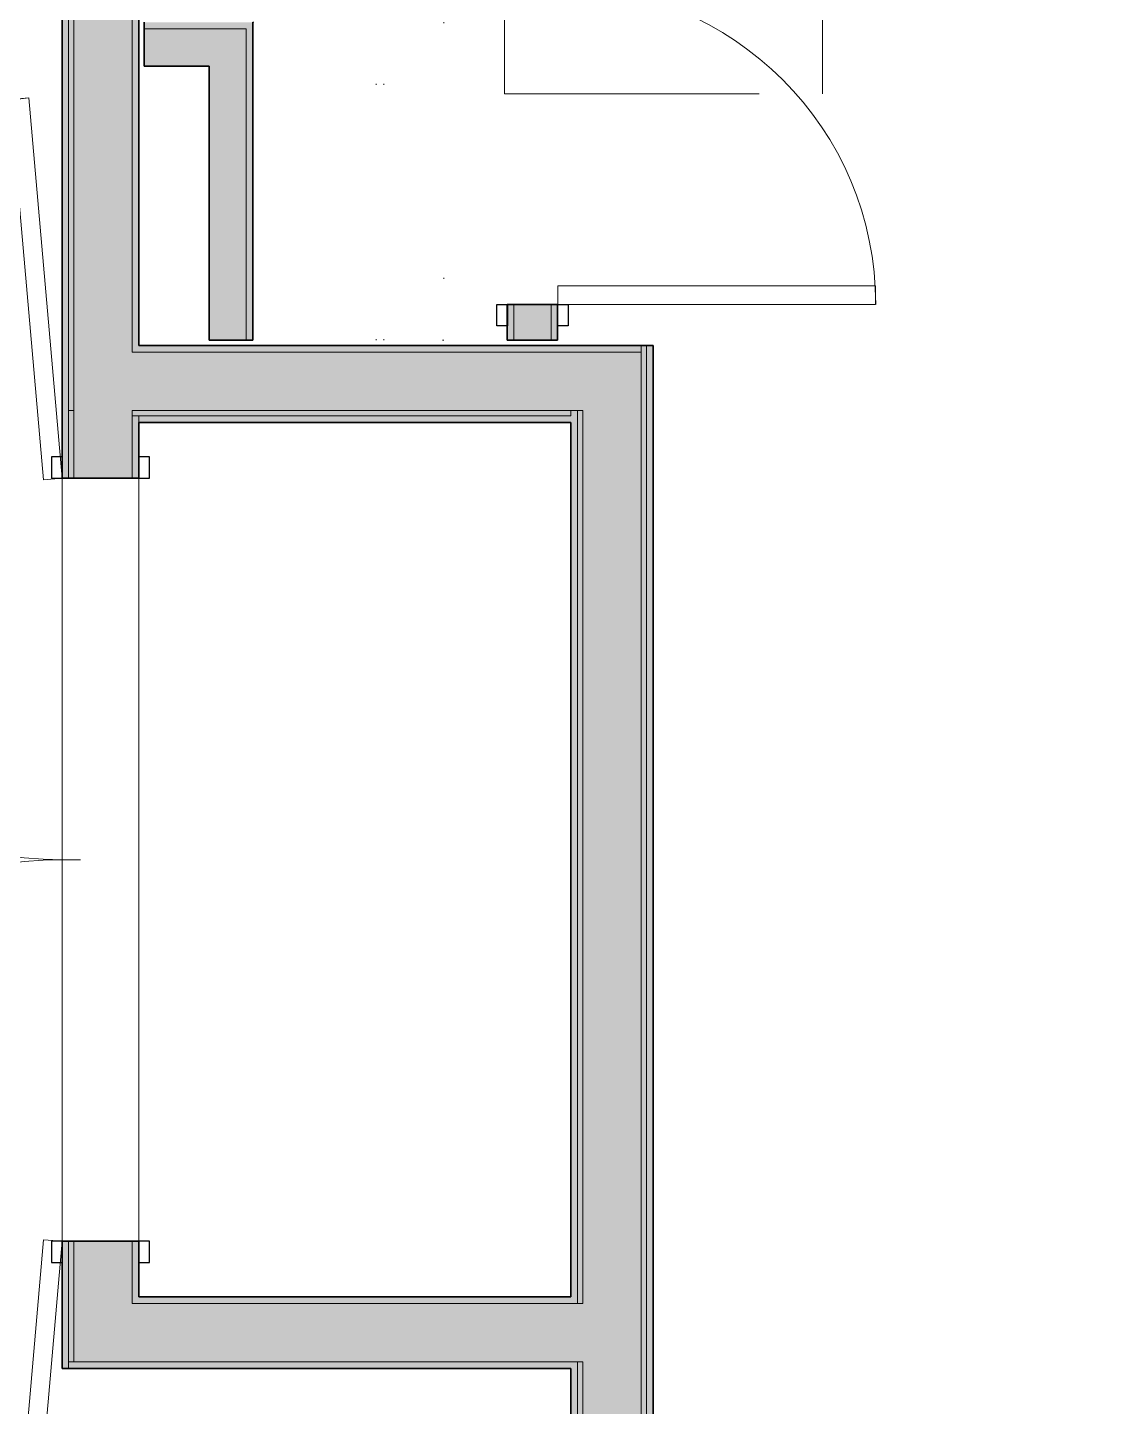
# Model space of a CAD drawing. Header units: inches. Extents: x 6 to 8416, y -388 to 6104.
# Drawn here: x 7645.9 to 7746.6, y 478.9 to 608.9 of the extents above; entities that cross this region are included whole.
import ezdxf

# ---------------------------------------------------------------- set-up
doc = ezdxf.new("R2010")
doc.units = ezdxf.units.IN
doc.header["$MEASUREMENT"] = 0
doc.linetypes.add('Dot 1_16_', pattern=[24, 0, -24])
doc.linetypes.add('Hidden 1_16_', pattern=[36, 24, -12])
for name, color, linetype, lineweight in [('A-DOOR', 31, 'Continuous', 18), ('A-DOOR-FRAM', 31, 'Continuous', 25), ('A-GENM', 13, 'Continuous', 18), ('A-ROOM', 32, 'Continuous', 13), ('A-WALL', 113, 'Continuous', 25), ('A-WALL-PATT', 111, 'Continuous', 35), ('I-WALL', 2, 'Continuous', 25), ('Q-CASE', 31, 'Continuous', 18)]:
    doc.layers.add(name, color=color, linetype=linetype, lineweight=lineweight)

# ---------------------------------------------------------------- blocks, each defined once
blk = doc.blocks.new('Double-Flush-ICC ADA-AM - 72_ x 84_-20-17644370-LEVEL 3 - PLAN Copy 1 Copy 1')
at = {"layer": 'A-DOOR'}
for p, q in [((-35.85, 5.37), (-71.71, 8.51)), ((35.85, 5.37), (71.71, 8.51)), ((71.71, 8.51), (71.86, 6.76)), ((-36, 3.62), (-71.86, 6.76)), ((36, 3.62), (71.86, 6.76)), ((-35.85, 5.37), (-36, 3.62)), ((35.85, 5.37), (36, 3.62)), ((0, 3.62), (0, 1.87))]:
    blk.add_line(p, q, dxfattribs=at)
at = {"layer": 'A-DOOR', "lineweight": 9}
for centre, start, end in [((-36, 3.62), 360, 175), ((36, 3.62), 5, 180)]:
    blk.add_arc(centre, 36, start, end, dxfattribs=at)
at = {"layer": 'A-DOOR-FRAM'}
for p, q in [((-36, 4.63), (-38, 4.63)), ((-38, 4.63), (-38, 3.62)), ((-36, 3.62), (-36, 4.63)), ((38, 4.63), (36, 4.63)), ((36, 4.63), (36, 3.62)), ((38, 3.62), (38, 4.63)), ((-38, 3.62), (-36, 3.62)), ((36, 3.62), (38, 3.62)), ((-36, -3.62), (-38, -3.62)), ((-38, -3.62), (-38, -4.62)), ((-36, -4.62), (-36, -3.62)), ((38, -3.62), (36, -3.62)), ((36, -3.62), (36, -4.62)), ((38, -4.62), (38, -3.62)), ((-38, -4.62), (-36, -4.62)), ((36, -4.62), (38, -4.62))]:
    blk.add_line(p, q, dxfattribs=at)
blk = doc.blocks.new('z Nested Clearance-Rectangle-AM - Clearance-V748-LEVEL 3 - PLAN Copy 1 Copy 1')
at = {"layer": 'A-GENM', "linetype": 'Hidden 1_16_', "lineweight": 9}
for p, q in [((15, 48), (-15, 48)), ((-15, 48), (-15, 0)), ((15, 37.5), (15, 48)), ((15, 10.5), (15, 37.5)), ((15, 7.88), (15, 10.5)), ((15, 5.88), (15, 7.88)), ((15, 4.67), (15, 5.88)), ((15, 0), (15, 4.5)), ((-15, 0), (10, 0)), ((10, 0), (10.52, 0)), ((10.62, 0), (15, 0))]:
    blk.add_line(p, q, dxfattribs=at)
blk = doc.blocks.new('Unit-Double-Louver-ICC ADA-AM - 60_ x 84_-BL-NR _U-L4 _ LOUVER_LAUNDRY_-5891981-LEVEL 3 - PLAN Copy 1 Copy 1')
at = {"layer": 'A-DOOR'}
for p, q in [((-6, -2.38), (-6, -0.62)), ((-36, -2.38), (-36, -32.37)), ((-34.25, -2.38), (-36, -2.38)), ((-34.25, -2.38), (-34.25, -32.37)), ((22.25, -2.38), (24, -2.38)), ((22.25, -2.38), (22.25, -32.37)), ((24, -2.38), (24, -32.37)), ((-34.25, -32.37), (-36, -32.37)), ((22.25, -32.37), (24, -32.37))]:
    blk.add_line(p, q, dxfattribs=at)
at = {"layer": 'A-DOOR', "lineweight": 9}
for centre, start, end in [((-36, -2.38), 270, 0), ((24, -2.38), 180, 270)]:
    blk.add_arc(centre, 30, start, end, dxfattribs=at)
at = {"layer": 'A-DOOR-FRAM'}
for p, q in [((-38, 2.37), (-38, 3.37)), ((-38, 3.37), (-36, 3.37)), ((-36, 3.37), (-36, 2.37)), ((24, 2.37), (24, 3.37)), ((24, 3.37), (26, 3.37)), ((26, 3.37), (26, 2.37)), ((-36, 2.37), (-38, 2.37)), ((26, 2.37), (24, 2.37)), ((-38, -2.38), (-36, -2.38)), ((-38, -3.38), (-38, -2.38)), ((-36, -2.38), (-36, -3.38)), ((24, -2.38), (26, -2.38)), ((24, -3.38), (24, -2.38)), ((26, -2.38), (26, -3.38)), ((-36, -3.38), (-38, -3.38)), ((26, -3.38), (24, -3.38))]:
    blk.add_line(p, q, dxfattribs=at)
at = {"layer": 'A-DOOR-FRAM', "lineweight": 18}
for p, q in [((-38, 3.37), (-36, 3.37)), ((-38, 3.37), (-38, 2.37)), ((-36, 3.37), (-36, 2.37)), ((24, 3.37), (26, 3.37)), ((24, 3.37), (24, 2.37)), ((26, 3.37), (26, 2.37)), ((-36, 2.37), (-38, 2.37)), ((26, 2.37), (24, 2.37)), ((-38, -3.38), (-38, -2.38)), ((-38, -2.38), (-36, -2.38)), ((-36, -3.38), (-36, -2.38)), ((24, -3.38), (24, -2.38)), ((24, -2.38), (26, -2.38)), ((26, -3.38), (26, -2.38)), ((-36, -3.38), (-38, -3.38)), ((26, -3.38), (24, -3.38))]:
    blk.add_line(p, q, dxfattribs=at)
blk = doc.blocks.new('CW Closet Shelf-AM - CW Closet Shelf-AM-2224122-LEVEL 3 - PLAN Copy 1 Copy 1')
at = {"layer": 'Q-CASE', "linetype": 'Dot 1_16_', "lineweight": 9}
for p, q in [((-14.26, -42), (-14.26, -24)), ((-14.26, -24), (15.74, -24)), ((15.74, -24), (15.74, -42)), ((-14.26, -35.62), (15.74, -35.62)), ((-14.26, -36.37), (15.74, -36.37)), ((15.74, -42), (-14.26, -42))]:
    blk.add_line(p, q, dxfattribs=at)

msp = doc.modelspace()

# ---------------------------------------------------------------- hatches: boundary and pattern name
at = {"layer": 'A-WALL-PATT', "lineweight": 25}
for points in [[(7649.16533733, 572.31077679), (7649.79033733, 572.31077679), (7649.79033733, 652.93577679), (7649.16533733, 652.93577679), (7649.16533733, 572.81077679)], [(7697.16533733, 578.31077679), (7703.79033733, 578.31077679), (7703.79033733, 578.93577679), (7656.41533733, 578.93577679), (7656.41533733, 578.31077679), (7682.78303685, 578.31077679)], [(7697.16533733, 482.43577679), (7697.16533733, 483.06077679), (7649.79033733, 483.06077679), (7649.79033733, 482.43577679), (7682.78303685, 482.43577679)]]:
    msp.add_hatch(color=10, dxfattribs=at).paths.add_polyline_path(points)
at = {"layer": 'A-WALL-PATT'}
for points in [[(7656.41533733, 578.31077679), (7656.29033733, 652.93577679), (7655.79033733, 652.93577679), (7655.79033733, 578.31077679)], [(7704.29033733, 274.56077679), (7704.29033733, 578.93577679), (7703.79033733, 578.93577679), (7703.79033733, 274.56077679)], [(7704.29033733, 275.18577679), (7704.91533733, 275.18577679), (7704.91533733, 578.93577679), (7704.29033733, 578.93577679), (7704.29033733, 291.74806081)], [(7656.41533733, 571.68577679), (7697.16533733, 571.68577679), (7697.16533733, 572.31077679), (7656.41533733, 572.31077679)], [(7682.78303685, 488.56077679), (7697.16533733, 488.56556081), (7697.16533733, 489.18577679), (7655.79033733, 489.18577679), (7655.79033733, 488.56077679)]]:
    msp.add_hatch(color=10, dxfattribs=at).paths.add_polyline_path(points)
at = {"layer": 'A-WALL-PATT', "transparency": 33554560}
h = msp.add_hatch(color=10, dxfattribs=at)
h.paths.add_polyline_path([(7695.91533733, 579.43577679), (7695.91533733, 582.81077679), (7695.29033733, 582.81077679), (7695.29033733, 579.43577679)])
h.paths.add_polyline_path([(7695.91533733, 642.81077679), (7695.91533733, 652.93577679), (7695.29033733, 652.93577679), (7695.29033733, 642.81077679)])
at = {"layer": 'A-WALL-PATT', "lineweight": 25, "transparency": 33554560}
h = msp.add_hatch(color=10, dxfattribs=at)
h.paths.add_polyline_path([(7691.16533733, 579.43577679), (7691.79033733, 579.43577679), (7691.79033733, 582.81077679), (7691.16533733, 582.81077679)])
h.paths.add_polyline_path([(7691.79033733, 642.81077679), (7691.79033733, 646.81077679), (7691.16533733, 646.81077679), (7691.16533733, 642.81077679)])
at = {"layer": 'A-WALL-PATT', "transparency": 33554560}
for points in [[(7666.54033733, 608.81077679), (7667.16533733, 608.81077679), (7667.16533733, 609.43577679), (7656.91533733, 609.43577679), (7656.91533733, 608.81077679)], [(7666.54033733, 579.43577679), (7667.16533733, 579.43577679), (7667.16533733, 608.81077679), (7666.54033733, 608.81077679), (7666.54033733, 586.97431081)]]:
    msp.add_hatch(color=10, dxfattribs=at).paths.add_polyline_path(points)
at = {"layer": 'A-WALL-PATT'}
h = msp.add_hatch(color=10, dxfattribs=at)
h.paths.add_polyline_path([(7649.79033733, 483.06077679), (7650.29033733, 483.06077679), (7650.29033733, 494.43577679), (7649.79033733, 494.43577679), (7649.79033733, 488.56556081)])
h.paths.add_polyline_path([(7649.79033733, 566.43577679), (7650.29033733, 566.43577679), (7650.29033733, 572.81077679), (7649.79033733, 572.81077679), (7649.79033733, 567.29256081)])
at = {"layer": 'A-WALL-PATT', "lineweight": 25}
h = msp.add_hatch(color=10, dxfattribs=at)
h.paths.add_polyline_path([(7697.16533733, 269.18577679), (7697.79033733, 269.18577679), (7697.79033733, 483.06077679), (7697.16533733, 483.06077679), (7697.16533733, 272.06631081)])
h.paths.add_polyline_path([(7697.16533733, 488.56077679), (7697.79030136, 488.56556081), (7697.79033733, 572.81077679), (7697.16533733, 572.81077679), (7697.16533733, 488.56556081)])
h = msp.add_hatch(color=10, dxfattribs=at)
h.paths.add_polyline_path([(7649.16533733, 482.43577679), (7649.79033733, 482.43577679), (7649.79033733, 494.43577679), (7649.16533733, 494.43577679), (7649.16533733, 488.56556081)])
h.paths.add_polyline_path([(7649.16533733, 566.43577679), (7649.79033733, 566.43577679), (7649.79033733, 572.31077679), (7649.16533733, 572.31077679), (7649.16533733, 567.29256081)])
at = {"layer": 'A-WALL-PATT'}
h = msp.add_hatch(color=10, dxfattribs=at)
h.paths.add_polyline_path([(7656.41533733, 489.18577679), (7656.41533733, 494.43577679), (7655.79033733, 494.43577679), (7655.79033733, 489.18577679)])
h.paths.add_polyline_path([(7656.41533733, 566.43577679), (7656.41533733, 572.31077679), (7655.79033733, 572.31077679), (7655.79033733, 566.43577679)])
at = {"layer": 'I-WALL'}
for points in [[(7649.79033733, 572.81077679), (7650.29033733, 572.81077679), (7650.29033733, 652.93577679), (7649.79033733, 652.93577679), (7649.79033733, 586.97431081)], [(7655.79033733, 572.81077679), (7655.79033733, 652.93577679), (7650.29033733, 652.93577679), (7650.29033733, 572.81077679)], [(7698.29033733, 572.81077679), (7698.29033733, 578.31077679), (7655.79033733, 578.31077679), (7655.79033733, 572.81077679), (7697.79033733, 572.81077679)], [(7698.29033733, 268.06077679), (7703.79033733, 268.06077679), (7703.79033733, 578.31077679), (7698.29033733, 578.31077679), (7698.29033733, 268.56077679)], [(7697.16533733, 572.31077679), (7697.16533733, 572.81077679), (7655.79033733, 572.81077679), (7655.79033733, 572.31077679), (7682.78303685, 572.31077679)], [(7698.29033733, 483.06077679), (7698.29033733, 488.56077679), (7650.29033733, 488.56077679), (7650.29033733, 483.06077679), (7697.79033733, 483.06077679)]]:
    msp.add_hatch(color=10, dxfattribs=at).paths.add_polyline_path(points)
at = {"layer": 'I-WALL', "transparency": 33554560}
h = msp.add_hatch(color=10, dxfattribs=at)
h.paths.add_polyline_path([(7695.29033733, 579.43577679), (7695.29033733, 582.81077679), (7691.79033733, 582.81077679), (7691.79033733, 579.43577679)])
h.paths.add_polyline_path([(7695.29033733, 642.81077679), (7695.29033733, 652.31077679), (7691.79033733, 652.31077679), (7691.79033733, 642.81077679)])
for points in [[(7663.04033733, 605.31077679), (7666.54033733, 605.31077679), (7666.54033733, 608.81077679), (7656.91533733, 608.81077679), (7656.91533733, 605.31077679)], [(7663.04033733, 579.43577679), (7666.54033733, 579.43577679), (7666.54033733, 605.31077679), (7663.04033733, 605.31077679), (7663.04033733, 586.97431081)]]:
    msp.add_hatch(color=10, dxfattribs=at).paths.add_polyline_path(points)
at = {"layer": 'I-WALL'}
h = msp.add_hatch(color=10, dxfattribs=at)
h.paths.add_polyline_path([(7655.79033733, 488.56077679), (7655.79033733, 494.43577679), (7650.29033733, 494.43577679), (7650.29033733, 488.56077679)])
h.paths.add_polyline_path([(7655.79033733, 566.43577679), (7655.79033733, 572.81077679), (7650.29033733, 572.81077679), (7650.29033733, 566.43577679)])
h = msp.add_hatch(color=10, dxfattribs=at)
h.paths.add_polyline_path([(7697.79033733, 268.56077679), (7698.29033733, 268.56077679), (7698.29033733, 483.06077679), (7697.79033733, 483.06077679), (7697.79033733, 269.18577679)])
h.paths.add_polyline_path([(7697.79033733, 488.56077679), (7698.29033733, 488.56556081), (7698.29033733, 572.81077679), (7697.79033733, 572.81077679), (7697.79036572, 488.56556081)])

# ---------------------------------------------------------------- linework, layer by layer
at = {"layer": 'A-ROOM', "lineweight": 9, "flags": 128}
for points in [[(7146.66533733, 1507.18577679), (7492.29033733, 1507.18577679), (7495.97814332, 1507.18577679), (7587.41533733, 1507.18577679), (7587.41533733, 1374.56077679), (7587.41533733, 1338.43577679), (7587.41533733, 922.62327679), (7587.41533733, 914.56077679), (7587.41533733, 826.31077679), (7587.41533733, 727.12327679), (7587.41533733, 592.68577679), (7587.54033733, 592.68577679), (7587.54033733, 376.68577679), (7581.79033733, 376.68577679), (7581.79033733, 269.18577679), (7697.16533733, 269.18577679), (7697.16533733, 482.43577679), (7649.16533733, 482.43577679), (7649.16533733, 575.31077679), (7649.16533733, 652.93577679), (7649.16533733, 829.81077679), (7649.16533733, 1030.81077679), (7649.16533733, 1568.93577679), (6922.04033733, 1568.93577679)], [(7656.41533733, 652.93577679), (7656.41533733, 578.93577679), (7704.91533733, 578.93577679), (7704.91533733, 485.81077679), (7704.91533733, 275.18577679), (7862.66533733, 275.18577679), (7862.66533733, 273.18577679), (7989.54033733, 273.18577679), (7989.54033733, 623.31077679)]]:
    msp.add_lwpolyline(points, dxfattribs=at)
msp.add_lwpolyline([(7697.16533733, 489.18577679), (7697.16533733, 571.68577679), (7656.41533733, 571.68577679), (7656.41533733, 489.18577679)], close=True, dxfattribs=at)
at = {"layer": 'A-WALL', "lineweight": 9}
for p, q in [((7649.79033733, 566.43577679), (7649.79033733, 656.93577679)), ((7650.29033733, 566.43577679), (7650.29033733, 656.93577679)), ((7655.79033733, 578.31077679), (7655.79033733, 656.93577679)), ((7666.54033733, 608.81077679), (7656.91533733, 608.81077679)), ((7666.54033733, 579.43577679), (7666.54033733, 608.81077679)), ((7691.79033733, 579.43577679), (7691.79033733, 582.81077679)), ((7695.29033733, 579.43577679), (7695.29033733, 582.81077679)), ((7703.79033733, 578.93577679), (7703.79033733, 274.56077679)), ((7704.29033733, 274.56077679), (7704.29033733, 578.93577679)), ((7655.79033733, 578.31077679), (7703.79033733, 578.31077679)), ((7649.79033733, 572.81077679), (7650.29033733, 572.81077679)), ((7655.79033733, 566.43577679), (7655.79033733, 572.81077679)), ((7655.79033733, 572.81077679), (7698.29033733, 572.81077679)), ((7697.16533733, 572.31077679), (7697.16533733, 572.81077679)), ((7697.79033733, 488.56077679), (7697.79033733, 572.81077679)), ((7698.29033733, 488.56077679), (7698.29033733, 572.81077679)), ((7655.79033733, 572.31077679), (7697.16533733, 572.31077679)), ((7656.41533733, 571.68577679), (7656.41533733, 572.31077679)), ((7649.79033733, 482.43577679), (7649.79033733, 494.43577679)), ((7650.29033733, 483.06077679), (7650.29033733, 494.43577679)), ((7655.79033733, 488.56077679), (7655.79033733, 494.43577679)), ((7698.29033733, 488.56077679), (7655.79033733, 488.56077679)), ((7698.29033733, 483.06077679), (7649.79033733, 483.06077679)), ((7697.79033733, 268.56077679), (7697.79033733, 483.06077679)), ((7698.29033733, 268.06077679), (7698.29033733, 483.06077679))]:
    msp.add_line(p, q, dxfattribs=at)
at = {"layer": 'I-WALL', "lineweight": 35}
for p, q in [((7649.16533733, 656.93577679), (7649.16533733, 566.43577679)), ((7656.41533733, 578.93577679), (7656.41533733, 652.93577679)), ((7656.91533733, 609.43577679), (7656.91533733, 605.31077679)), ((7667.16533733, 579.43577679), (7667.16533733, 609.43577679)), ((7656.91533733, 605.31077679), (7663.04033733, 605.31077679)), ((7663.04033733, 605.31077679), (7663.04033733, 579.43577679)), ((7691.16533733, 582.81077679), (7691.16533733, 579.43577679)), ((7695.91533733, 582.81077679), (7691.16533733, 582.81077679)), ((7695.91533733, 579.43577679), (7695.91533733, 582.81077679)), ((7704.91533733, 578.93577679), (7656.41533733, 578.93577679)), ((7663.04033733, 579.43577679), (7667.16533733, 579.43577679)), ((7691.16533733, 579.43577679), (7695.91533733, 579.43577679)), ((7704.91533733, 275.18577679), (7704.91533733, 578.93577679)), ((7656.41533733, 566.43577679), (7656.41533733, 571.68577679)), ((7656.41533733, 571.68577679), (7697.16533733, 571.68577679)), ((7697.16533733, 571.68577679), (7697.16533733, 489.18577679)), ((7649.16533733, 566.43577679), (7656.41533733, 566.43577679)), ((7656.41533733, 494.43577679), (7649.16533733, 494.43577679)), ((7649.16533733, 494.43577679), (7649.16533733, 482.43577679)), ((7656.41533733, 489.18577679), (7656.41533733, 494.43577679)), ((7697.16533733, 489.18577679), (7656.41533733, 489.18577679)), ((7649.16533733, 482.43577679), (7697.16533733, 482.43577679)), ((7697.16533733, 482.43577679), (7697.16533733, 269.18577679))]:
    msp.add_line(p, q, dxfattribs=at)

# ---------------------------------------------------------------- block references
at = {"layer": 'A-DOOR'}
for name, p, rotation in [('Unit-Double-Louver-ICC ADA-AM - 60_ x 84_-BL-NR _U-L4 _ LOUVER_LAUNDRY_-5891981-LEVEL 3 - PLAN Copy 1 Copy 1', (7693.54033733, 618.81077679), 89.99999999999982), ('Double-Flush-ICC ADA-AM - 72_ x 84_-20-17644370-LEVEL 3 - PLAN Copy 1 Copy 1', (7652.79033733, 530.43577679), 90)]:
    msp.add_blockref(name, p, dxfattribs=dict(at, rotation=rotation))
at = {"layer": 'A-GENM', "linetype": 'Hidden 1_16_', "lineweight": 9, "rotation": 180}
msp.add_blockref('z Nested Clearance-Rectangle-AM - Clearance-V748-LEVEL 3 - PLAN Copy 1 Copy 1', (7705.91533733, 650.68577679), dxfattribs=at)
at = {"layer": 'Q-CASE', "rotation": 89.9999999999999}
msp.add_blockref('CW Closet Shelf-AM - CW Closet Shelf-AM-2224122-LEVEL 3 - PLAN Copy 1 Copy 1', (7643.16533733, 593.69807187), dxfattribs=at)

doc.saveas('drawing.dxf')
